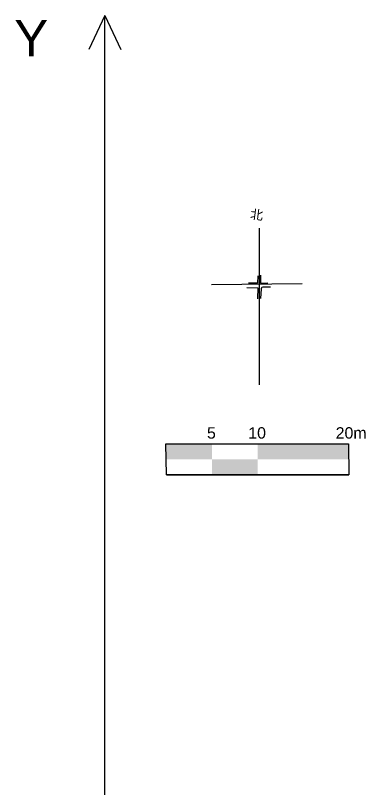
# Model space of a CAD drawing. Header units: millimetres. Extents: x -10116 to 148068, y -13308 to 150608.
# Drawn here: x -10116 to 28250, y 66009 to 150608 of the extents above; entities that cross this region are included whole.
import ezdxf

# ---------------------------------------------------------------- set-up
doc = ezdxf.new("R2010")
doc.units = ezdxf.units.MM
for name, color, linetype in [('archi', 7, 'Continuous'), ('坐标系', 7, 'Continuous'), ('比例尺、指北针', 7, 'Continuous')]:
    doc.layers.add(name, color=color, linetype=linetype)
doc.styles.get("Standard").update_dxf_attribs({"font": 'arial.ttf'})

msp = doc.modelspace()

# ---------------------------------------------------------------- hatches: boundary and pattern name
h = msp.add_hatch(color=256)
h.dxf.hatch_style = 1
h.paths.add_polyline_path([(11423, 103748), (6379, 103748), (6401, 102045), (11423, 102045)])
h.paths.add_polyline_path([(16423, 102045), (11423, 102045), (11423, 100342), (16423, 100342)])
h.paths.add_polyline_path([(26379, 103748), (16423, 103748), (16423, 102045), (26401, 102045)])

# ---------------------------------------------------------------- linework, layer by layer
msp.add_lwpolyline([(6379, 103748), (26379, 103748), (26423, 100342), (6423, 100342)], close=True)
at = {"layer": 'archi'}
msp.add_lwpolyline([(6427, 100342), (26427, 100342)], dxfattribs=at)
at = {"layer": '坐标系'}
for points in [[(-316, 150608), (-2071, 146878)], [(-316, -4404), (-316, 150608)], [(-316, 150608), (1439, 146878)]]:
    msp.add_lwpolyline(points, dxfattribs=at)
at = {"layer": '比例尺、指北针'}
for p, q in [((16574, 127321), (16574, 110185)), ((16445, 122122), (16410, 121311)), ((16740, 122176), (16739, 121309)), ((21301, 121243), (11366, 121126)), ((16410, 121311), (15417, 121306)), ((16739, 121309), (17525, 121343)), ((15235, 120832), (16445, 120811)), ((16445, 120811), (16426, 119592)), ((16796, 120708), (16756, 119632)), ((17817, 120878), (17062, 120893))]:
    msp.add_line(p, q, dxfattribs=at)
msp.add_arc((17057, 120617), 276, 88.8608, 160.69351, dxfattribs=at)

# ---------------------------------------------------------------- texts
at = {"attachment_point": 1}
for s, insert, char_height in [('5', (10872, 105549), 1248), ('10', (15397, 105549), 1247.7), ('20m', (24975, 105549), 1247.7)]:
    msp.add_mtext_dynamic_manual_height_columns(s, width=3188.35, gutter_width=13, heights=[0], dxfattribs=dict(at, insert=insert, char_height=char_height))
at = {"layer": '坐标系', "lineweight": 53}
msp.add_text('Y', height=3974, dxfattribs=at).set_placement((-10237, 146125))
at = {"layer": '比例尺、指北针', "lineweight": 53}
msp.add_text('北', height=1038, rotation=352.73805, dxfattribs=at).set_placement((15557, 128389))

doc.saveas('drawing.dxf')
